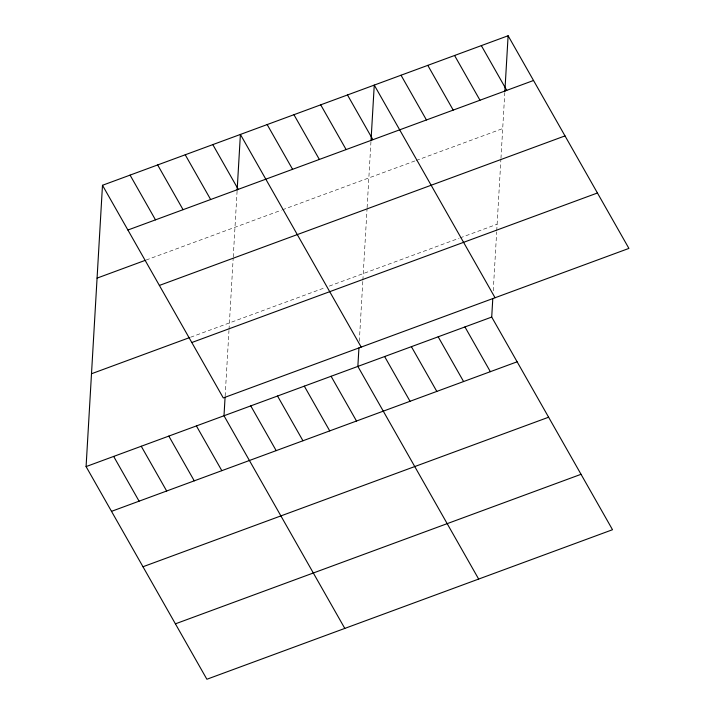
<?xml version="1.0" encoding="UTF-8"?>
<svg xmlns="http://www.w3.org/2000/svg" width="715" height="715" viewBox="0 0 715 715"><rect width="100%" height="100%" fill="white"/><g stroke="black" fill="none" stroke-linecap="round" stroke-linejoin="round"><path stroke-width="0.54" stroke-dasharray="3.58 2.68" d="M225.145 396.092L228.961 330.562M229.023 329.472L233.188 258.097M233.251 257.034L237.085 191.236M359.314 341.287L362.818 281.218M362.88 280.128L367.045 208.744M367.108 207.69L370.942 141.892M493.243 290.853L496.675 231.875M496.737 230.784L500.902 159.4M500.965 158.337L504.799 92.539M146.11 260.037L281.317 210.192M282.354 209.817L415.174 160.848M416.21 160.464L502.699 128.584M190.592 337.23L325.164 287.618M329.284 286.098L459.021 238.274M460.058 237.898L497.122 224.233"/><path stroke-width="1.07" d="M492.796 298.495L491.714 317.067L612.514 529.717L206.885 679.25L86.086 466.591L102.486 185.283L508.115 35.75L628.914 248.409L223.286 397.933L102.486 185.283M225.082 397.191L224.001 415.755L344.8 628.413M237.148 190.136L240.401 134.438L361.2 347.097M358.939 347.839L357.858 366.411L478.657 579.061M371.005 140.792L374.258 85.094L495.057 297.753M504.862 91.448L508.115 35.75M127.905 230.024L533.524 80.491M97.07 278.117L145.082 260.412M159.382 285.437L565.002 135.904M91.493 373.757L189.564 337.605M191.808 342.521L597.436 192.996M86.086 466.591L491.714 317.067M111.504 511.341L517.124 361.808M142.982 566.745L548.602 417.22M175.407 623.837L581.036 474.304M481.338 45.617L506.756 90.358M454.57 55.484L479.988 100.234M427.793 65.36L453.212 110.101M401.026 75.227L426.444 119.968M347.481 94.961L372.899 139.702M464.938 326.934L490.356 371.675M320.713 104.837L346.132 149.578M438.17 336.801L463.588 381.542M293.937 114.704L319.355 159.445M411.393 346.668L436.811 391.418M267.169 124.571L292.587 169.312M384.625 356.544L410.044 401.285M212.811 144.609L238.229 189.35M331.081 376.278L356.499 421.019M185.23 154.78L210.648 199.521M304.313 386.145L329.731 430.886M157.649 164.942L183.067 209.683M277.536 396.021L302.954 440.762M130.067 175.112L155.486 219.854M250.768 405.888L276.187 450.629M196.411 425.925L221.829 470.667M168.829 436.087L194.248 480.838M141.248 446.258L166.666 490.999M113.667 456.429L139.085 501.17"/></g></svg>
